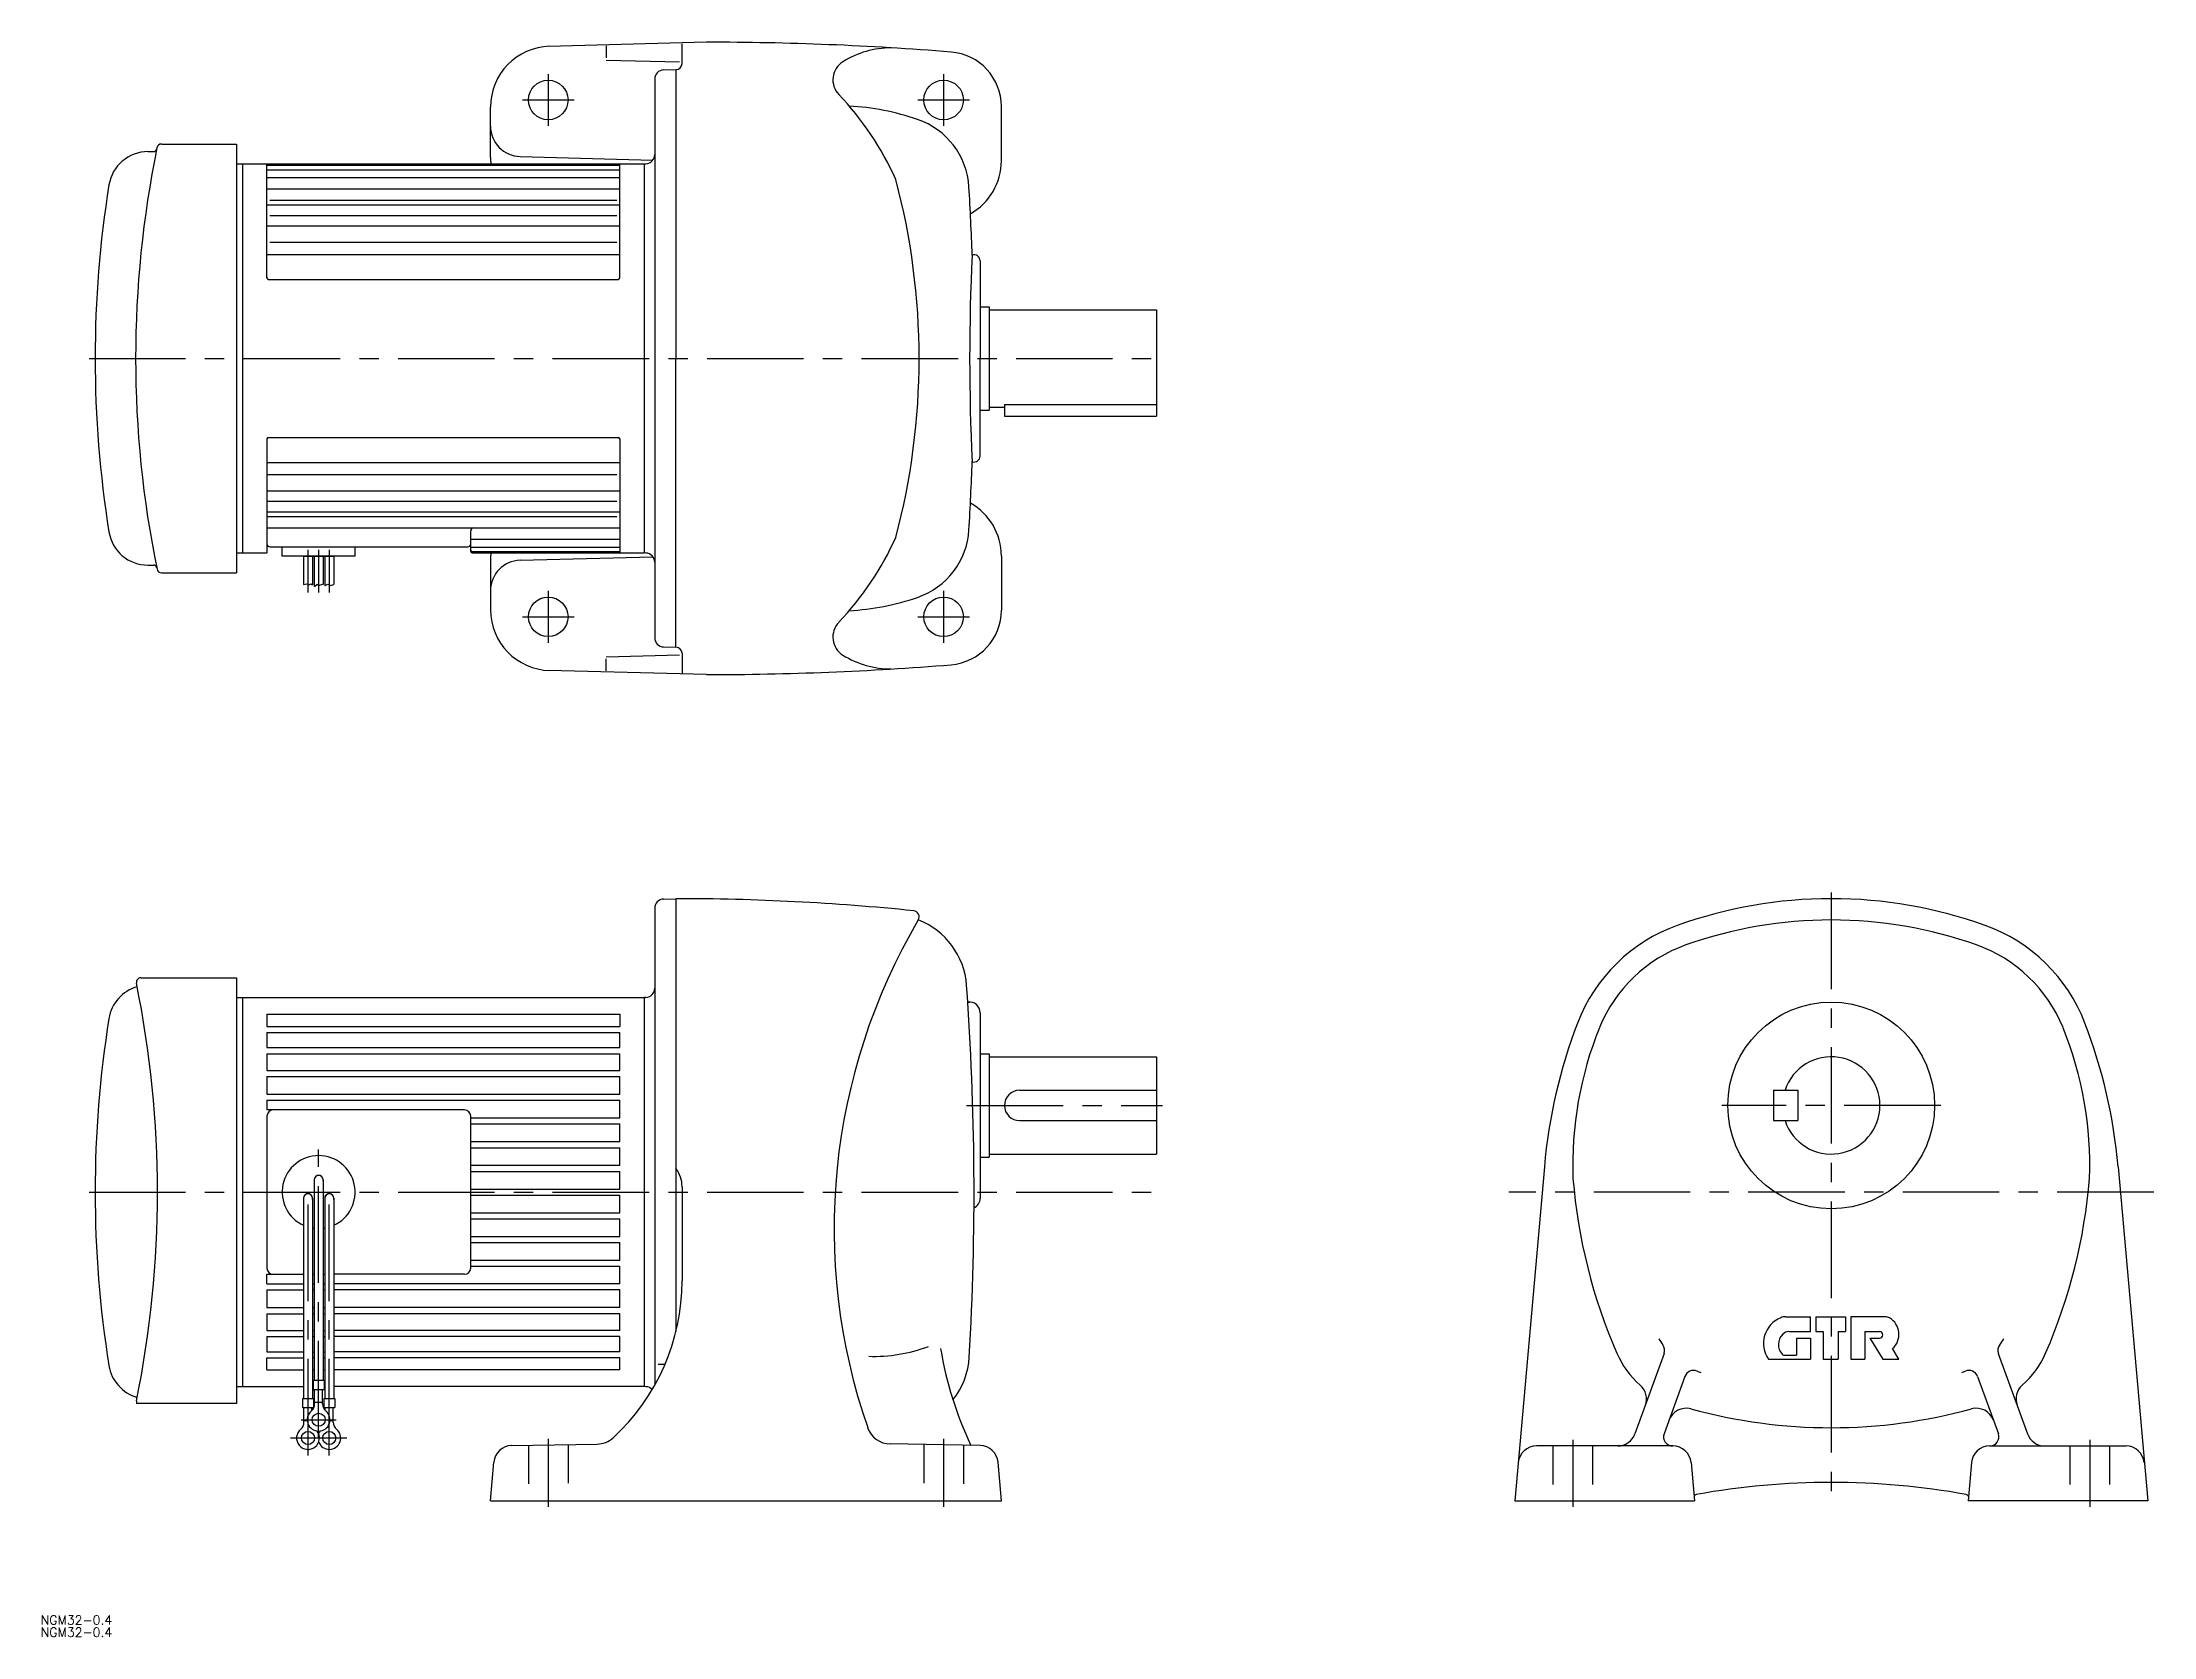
# Model space of a CAD drawing. Extents: x -588 to 106, y -146 to 378.
import ezdxf

# ---------------------------------------------------------------- set-up
doc = ezdxf.new("R2010")
doc.units = 0
doc.linetypes.add('CENTER', pattern=[50.8, 31.75, -6.35, 6.35, -6.35])
doc.linetypes.add('DASHED', pattern=[19.05, 12.7, -6.35])
doc.layers.get('0').update_dxf_attribs({"linetype": 'CONTINUOUS'})
doc.layers.add('CENTER', color=1, linetype='CENTER')
doc.styles.get("Standard").update_dxf_attribs({"font": 'txt.shx', "height": 3, "bigfont": 'bigfont.shx'})

# ---------------------------------------------------------------- blocks, each defined once
blk = doc.blocks.new('*U2')
at = {"color": 7, "linetype": 'CONTINUOUS'}
blk.add_text('NGM32-0.4', height=3, dxfattribs=at).set_placement((-588.76, -142.27))
blk = doc.blocks.new('*U3')
at = {"color": 7, "linetype": 'CONTINUOUS'}
blk.add_text('NGM32-0.4', height=3, dxfattribs=at).set_placement((-588.76, -146.27))

msp = doc.modelspace()

# ---------------------------------------------------------------- linework, layer by layer
at = {"color": 7, "linetype": 'CONTINUOUS'}
for p, q in [((-369.86, 378.21), (-421.86, 376.85)), ((-402.86, 377.02), (-402.86, 373.02)), ((-377.86, 371.21), (-377.86, 377.71)), ((-402.86, 372.34), (-378.66, 371.71)), ((-383.94, 369.1), (-379.86, 369.21)), ((-379.86, 369.21), (-379.86, 274.21)), ((-386.86, 366.1), (-386.86, 182.31)), ((-440.86, 340.34), (-440.86, 356.87)), ((-272.86, 339.21), (-272.86, 357.03)), ((-553.48, 342.21), (-551.59, 342.21)), ((-548.96, 344.71), (-524.36, 344.71)), ((-524.36, 344.71), (-524.36, 203.71)), ((-431.13, 340.6), (-387.44, 339.46)), ((-524.36, 338.21), (-390.36, 338.21)), ((-522.36, 338.21), (-522.36, 210.21)), ((-514.36, 300.71), (-514.36, 338.21)), ((-514.36, 337.73), (-398.36, 337.73)), ((-514.36, 336.25), (-398.36, 336.25)), ((-514.36, 333.7), (-398.36, 333.7)), ((-398.36, 300.71), (-398.36, 338.21)), ((-390.36, 338.21), (-389.76, 338.23)), ((-390.36, 338.21), (-390.36, 210.21)), ((-514.36, 329.94), (-398.36, 329.94)), ((-514.36, 324.69), (-398.36, 324.69)), ((-513.36, 326.22), (-399.36, 326.22)), ((-513.36, 321.21), (-399.36, 321.21)), ((-514.36, 317.78), (-398.36, 317.78)), ((-514.36, 308.43), (-398.36, 308.43)), ((-513.36, 312.39), (-399.36, 312.39)), ((-279.86, 306.28), (-279.86, 274.21)), ((-513.86, 300.21), (-398.86, 300.21)), ((-279.86, 291.21), (-276.86, 291.21)), ((-276.86, 291.21), (-276.86, 257.21)), ((-276.86, 290.21), (-221.86, 290.21)), ((-221.86, 290.21), (-221.86, 255.21)), ((-379.86, 179.21), (-379.86, 274.21)), ((-279.86, 242.13), (-279.86, 274.21)), ((-279.86, 257.21), (-276.86, 257.21)), ((-276.86, 258.21), (-271.86, 258.21)), ((-271.86, 259.01), (-221.86, 259.01)), ((-271.86, 259.01), (-271.86, 255.21)), ((-271.86, 255.21), (-221.86, 255.21)), ((-514.36, 247.71), (-514.36, 210.21)), ((-513.86, 248.21), (-398.86, 248.21)), ((-398.36, 247.71), (-398.36, 210.21)), ((-514.36, 239.99), (-398.36, 239.99)), ((-514.36, 236.03), (-399.36, 236.03)), ((-514.36, 230.64), (-398.36, 230.64)), ((-514.36, 227.21), (-399.36, 227.21)), ((-514.36, 223.73), (-398.36, 223.73)), ((-514.36, 222.2), (-399.36, 222.2)), ((-514.36, 218.47), (-398.36, 218.47)), ((-447.36, 210.71), (-447.36, 217.47)), ((-524.36, 210.21), (-514.36, 210.21)), ((-513.36, 212.21), (-448.36, 212.21)), ((-509.37, 209.21), (-509.37, 212.21)), ((-485.36, 209.21), (-509.37, 209.21)), ((-502.31, 209.21), (-502.31, 199.85)), ((-502.31, 209.21), (-492.42, 209.21)), ((-499.42, 209.21), (-499.42, 199.72)), ((-498.81, 209.21), (-498.81, 199.32)), ((-495.92, 209.21), (-495.92, 199.84)), ((-495.31, 209.21), (-495.31, 199.51)), ((-492.42, 209.21), (-492.42, 199.86)), ((-485.36, 209.21), (-485.36, 212.21)), ((-447.36, 214.71), (-398.36, 214.71)), ((-447.36, 212.17), (-398.36, 212.17)), ((-446.86, 210.69), (-398.36, 210.69)), ((-446.86, 210.21), (-390.36, 210.21)), ((-431.13, 207.81), (-387.44, 208.96)), ((-389.76, 210.19), (-390.36, 210.21)), ((-272.86, 209.21), (-272.86, 191.39)), ((-553.48, 206.21), (-551.59, 206.21)), ((-549.04, 203.71), (-524.36, 203.71)), ((-440.86, 208.08), (-440.86, 191.55)), ((-402.86, 176.07), (-378.66, 176.71)), ((-402.86, 171.4), (-402.86, 175.4)), ((-383.94, 179.32), (-379.86, 179.21)), ((-377.86, 177.21), (-377.86, 170.71)), ((-369.86, 170.21), (-421.86, 171.57)), ((-386.86, 93.39), (-386.86, -63.52)), ((-383.94, 96.39), (-379.86, 96.5)), ((-379.86, 96.5), (-379.87, -45.83)), ((-555.8, 70.5), (-524.36, 70.5)), ((-524.36, 70.5), (-524.36, -69.5)), ((-524.36, 64), (-390.36, 64)), ((-522.36, 64), (-522.36, -64)), ((-389.76, 64.02), (-390.36, 64)), ((-390.36, 64), (-390.36, -64)), ((-283.92, 62.5), (-283.36, 62.5)), ((-514.36, 58.48), (-398.36, 58.48)), ((-514.36, 58.48), (-514.36, 54.5)), ((-398.36, 58.48), (-398.36, 54.5)), ((-279.86, 59), (-279.86, -2)), ((-514.36, 54.5), (-398.36, 54.5)), ((-514.36, 52.5), (-514.36, 47.5)), ((-514.36, 52.5), (-398.36, 52.5)), ((-398.36, 47.5), (-398.36, 52.5)), ((-514.36, 47.5), (-398.36, 47.5)), ((-514.36, 45.5), (-514.36, 40)), ((-514.36, 45.5), (-398.36, 45.5)), ((-398.36, 40), (-398.36, 45.5)), ((-279.86, 45.5), (-276.86, 45.5)), ((-276.86, 45.5), (-276.86, 11.5)), ((-276.86, 44.5), (-221.86, 44.5)), ((-221.86, 44.5), (-221.86, 12.5)), ((-514.36, 40), (-398.36, 40)), ((-514.36, 38), (-514.36, 32.2)), ((-514.36, 38), (-398.36, 38)), ((-398.36, 32.2), (-398.36, 38)), ((-514.36, 32.2), (-398.36, 32.2)), ((-514.36, 30.2), (-514.36, 27)), ((-514.36, 30.2), (-398.36, 30.2)), ((-398.36, 24.4), (-398.36, 30.2)), ((-266.86, 33.5), (-221.86, 33.5)), ((-19, 33.5), (-19, 23.5)), ((-19, 33.5), (-11, 33.5)), ((-11, 33.5), (-11, 23.5)), ((-449.36, 27), (-514.36, 27)), ((-514.36, 25), (-514.36, -25)), ((-447.36, -25), (-447.36, 25)), ((-447.36, 24.4), (-398.36, 24.4)), ((-447.36, 22.4), (-398.36, 22.4)), ((-398.36, 16.6), (-398.36, 22.4)), ((-266.86, 23.5), (-221.86, 23.5)), ((-19, 23.5), (-11, 23.5)), ((-447.36, 16.6), (-398.36, 16.6)), ((-447.36, 14.6), (-398.36, 14.6)), ((-398.36, 8.8), (-398.36, 14.6)), ((-447.36, 8.8), (-398.36, 8.8)), ((-279.86, 11.5), (-276.86, 11.5)), ((-276.86, 12.5), (-221.86, 12.5)), ((-94.33, 8.35), (-104.05, -101.5)), ((94.33, 8.35), (104.05, -101.5)), ((-498.81, 4), (-498.81, -61.88)), ((-495.92, 4), (-495.92, -61.88)), ((-447.36, 6.8), (-398.36, 6.8)), ((-447.36, 1), (-398.36, 1)), ((-398.36, 1), (-398.36, 6.8)), ((-377.86, 1.76), (-377.86, -29.22)), ((-502.31, -2), (-502.31, -67.88)), ((-499.42, -2), (-499.42, -67.88)), ((-495.31, -2), (-495.31, -67.88)), ((-492.42, -2), (-492.42, -67.88)), ((-447.36, -1), (-398.36, -1)), ((-447.36, -6.8), (-398.36, -6.8)), ((-398.36, -6.8), (-398.36, -1)), ((-447.36, -8.8), (-398.36, -8.8)), ((-398.36, -14.6), (-398.36, -8.8)), ((-447.36, -14.6), (-398.36, -14.6)), ((-447.36, -16.6), (-398.36, -16.6)), ((-398.36, -22.4), (-398.36, -16.6)), ((-514.36, -27), (-502.31, -27)), ((-514.36, -30.2), (-514.36, -27)), ((-499.42, -27), (-498.81, -27)), ((-495.92, -27), (-495.31, -27)), ((-449.36, -27), (-492.42, -27)), ((-447.36, -22.4), (-398.36, -22.4)), ((-447.36, -24.4), (-398.36, -24.4)), ((-398.36, -30.2), (-398.36, -24.4)), ((-514.36, -30.2), (-502.31, -30.2)), ((-514.36, -32.2), (-514.36, -38)), ((-514.36, -32.2), (-502.31, -32.2)), ((-499.42, -30.2), (-498.81, -30.2)), ((-499.42, -32.2), (-498.81, -32.2)), ((-495.92, -30.2), (-495.31, -30.2)), ((-495.92, -32.2), (-495.31, -32.2)), ((-398.36, -30.2), (-492.42, -30.2)), ((-398.36, -32.2), (-492.42, -32.2)), ((-398.36, -38), (-398.36, -32.2)), ((-514.36, -38), (-502.31, -38)), ((-514.36, -40), (-514.36, -45.5)), ((-514.36, -40), (-502.31, -40)), ((-499.42, -38), (-498.81, -38)), ((-499.42, -40), (-498.81, -40)), ((-495.92, -38), (-495.31, -38)), ((-495.92, -40), (-495.31, -40)), ((-398.36, -38), (-492.42, -38)), ((-398.36, -40), (-492.42, -40)), ((-398.36, -45.5), (-398.36, -40)), ((-15.02, -41), (-6.86, -41)), ((-6.86, -45.9), (-6.86, -41)), ((-5.11, -41), (-5.11, -45.9)), ((-5.11, -41), (4.69, -41)), ((4.69, -41), (4.69, -45.9)), ((6.44, -41), (6.44, -55)), ((17.76, -41), (6.44, -41)), ((-514.36, -45.5), (-502.31, -45.5)), ((-514.36, -47.5), (-514.36, -52.5)), ((-514.36, -47.5), (-502.31, -47.5)), ((-499.42, -45.5), (-498.81, -45.5)), ((-499.42, -47.5), (-498.81, -47.5)), ((-495.92, -45.5), (-495.31, -45.5)), ((-495.92, -47.5), (-495.31, -47.5)), ((-398.36, -45.5), (-492.42, -45.5)), ((-398.36, -47.5), (-492.42, -47.5)), ((-398.36, -52.5), (-398.36, -47.5)), ((-13.96, -45.9), (-6.86, -45.9)), ((-11.41, -48), (-6.86, -48)), ((-11.41, -48), (-11.41, -53.6)), ((-6.86, -48), (-6.86, -55)), ((-5.11, -45.9), (-2.66, -45.9)), ((-2.66, -45.9), (-2.66, -55)), ((2.24, -45.9), (2.24, -55)), ((2.24, -45.9), (4.69, -45.9)), ((10.99, -45.9), (10.99, -55)), ((10.99, -45.9), (15.89, -45.9)), ((12.74, -48), (16.94, -55)), ((12.74, -48), (15.89, -48)), ((-514.36, -52.5), (-502.31, -52.5)), ((-514.36, -58.48), (-514.36, -54.5)), ((-514.36, -54.5), (-502.31, -54.5)), ((-499.42, -52.5), (-498.81, -52.5)), ((-499.42, -54.5), (-498.81, -54.5)), ((-495.92, -52.5), (-495.31, -52.5)), ((-495.92, -54.5), (-495.31, -54.5)), ((-398.36, -52.5), (-492.42, -52.5)), ((-398.36, -54.5), (-492.42, -54.5)), ((-398.36, -58.48), (-398.36, -54.5)), ((-54.94, -53.1), (-64.56, -79.55)), ((-20.58, -55), (-6.86, -55)), ((-15.65, -53.6), (-11.41, -53.6)), ((-2.66, -55), (2.24, -55)), ((6.44, -55), (10.99, -55)), ((16.94, -55), (22.26, -55)), ((22.26, -55), (20.16, -51.5)), ((54.94, -53.1), (64.56, -79.55)), ((-514.36, -58.48), (-502.31, -58.48)), ((-499.42, -58.48), (-498.81, -58.48)), ((-499.18, -61.88), (-499.18, -64.88)), ((-499.18, -61.88), (-495.55, -61.88)), ((-495.92, -58.48), (-495.31, -58.48)), ((-495.55, -61.88), (-495.55, -64.88)), ((-398.36, -58.48), (-492.42, -58.48)), ((-383.51, -56.68), (-385.71, -56.68)), ((-48.1, -60.65), (-54.96, -79.47)), ((48.1, -60.65), (54.96, -79.47)), ((-524.36, -64), (-502.31, -64)), ((-502.68, -67.88), (-502.68, -70.88)), ((-502.68, -67.88), (-499.05, -67.88)), ((-499.42, -64), (-499.18, -64)), ((-499.18, -64.88), (-495.55, -64.88)), ((-499.05, -67.88), (-499.05, -70.88)), ((-498.68, -69.68), (-498.68, -64.88)), ((-498.68, -69.08), (-496.05, -69.08)), ((-496.05, -69.68), (-496.05, -64.88)), ((-495.68, -67.88), (-495.68, -70.88)), ((-495.68, -67.88), (-492.05, -67.88)), ((-495.55, -64), (-495.31, -64)), ((-390.36, -64), (-492.42, -64)), ((-492.05, -67.88), (-492.05, -70.88)), ((-389.76, -64.02), (-390.36, -64)), ((-524.36, -69.5), (-557.22, -69.5)), ((-502.68, -70.88), (-499.05, -70.88)), ((-502.18, -75.68), (-502.18, -70.88)), ((-502.18, -75.08), (-501.11, -75.08)), ((-499.55, -71.8), (-499.55, -70.88)), ((-495.68, -70.88), (-492.05, -70.88)), ((-495.18, -71.8), (-495.18, -70.88)), ((-493.62, -75.08), (-492.55, -75.08)), ((-492.55, -75.68), (-492.55, -70.88)), ((-433.89, -83.38), (-405.8, -82.89)), ((-279.84, -83.38), (-309.42, -82.86)), ((-440.86, -101.5), (-439.76, -88.85)), ((-272.86, -101.5), (-273.97, -88.85)), ((-52.08, -83.5), (-96.92, -83.5)), ((-46.1, -88.98), (-45.01, -101.5)), ((46.1, -88.98), (45.01, -101.5)), ((52.08, -83.5), (96.92, -83.5)), ((-440.86, -101.5), (-272.86, -101.5)), ((-104.05, -101.5), (-45.01, -101.5)), ((104.05, -101.5), (45.01, -101.5))]:
    msp.add_line(p, q, dxfattribs=at)
at = {"color": 3, "linetype": 'CONTINUOUS'}
for p, q in [((-502.31, 199.85), (-501.24, 200.05)), ((-501.24, 200.05), (-500.62, 199.74)), ((-500.62, 199.74), (-499.93, 200.05)), ((-499.93, 200.05), (-499.42, 199.72)), ((-498.81, 199.32), (-498.69, 199.24)), ((-498.69, 199.24), (-497.8, 199.93)), ((-497.8, 199.93), (-497.14, 199.47)), ((-497.14, 199.47), (-496.17, 199.97)), ((-496.17, 199.97), (-495.92, 199.84)), ((-495.31, 199.51), (-495.24, 199.47)), ((-495.24, 199.47), (-494.39, 199.97)), ((-494.39, 199.97), (-493.5, 199.55)), ((-493.5, 199.55), (-492.42, 199.86))]:
    msp.add_line(p, q, dxfattribs=at)
at = {"color": 3, "linetype": 'DASHED'}
for p, q in [((-428.36, -83.28), (-428.36, -101.5)), ((-415.36, -83.05), (-415.36, -101.5)), ((-298.36, -83.06), (-298.36, -101.5)), ((-285.36, -83.28), (-285.36, -101.5)), ((-91.5, -83.5), (-91.5, -101.5)), ((-78.5, -83.5), (-78.5, -101.5)), ((78.5, -83.5), (78.5, -101.5)), ((91.5, -83.5), (91.5, -101.5))]:
    msp.add_line(p, q, dxfattribs=at)
at = {"color": 7, "linetype": 'CONTINUOUS'}
for centre, radius in [((-421.86, 359.21), 6.5), ((-291.86, 359.21), 6.5), ((-421.86, 189.21), 6.5), ((-291.86, 189.21), 6.5), ((0, 28.5), 34), ((-497.36, -74.88), 2.15), ((-500.86, -80.88), 2.15), ((-493.86, -80.88), 2.15)]:
    msp.add_circle(centre, radius, dxfattribs=at)
for centre, radius, start, end in [((-420.86, 356.87), 20, 91.49951, 180), ((-369.86, -621.79), 1000, 85.38559, 90), ((-309.06, 346.36), 30, 90, 122.06911), ((-290.86, 357.03), 18, 0, 85.38541), ((-383.86, 366.1), 3, 91.5, 180), ((-379.86, 371.21), 2, 270, 0), ((-321.27, 365.85), 7, 122.0695, 223.5826), ((-398.78, 292.08), 100, 24.2009, 43.58261), ((-327.86, 272.36), 85, 71.1683, 86.65051), ((-430.86, 350.6), 10, 180, 268.49986), ((-308.5, 329.15), 25, 3.40479, 71.1683), ((-553.48, 329.21), 13, 90, 170.88091), ((-212.54, 274.21), 345, 168.42551, 191.5883), ((-551.59, 343.21), 1, 270, 348.49719), ((-548.96, 343.11), 1.6, 166.95531, 168.426), ((-549.04, 343.21), 1.5, 88.47865, 169.9736), ((-548.96, 343.11), 1.6, 90, 91.49703), ((-420.86, 340.34), 20, 180, 186.12241), ((-389.86, 341.23), 3, 271.99387, 0), ((-292.87, 339.21), 20, 299.36969, 0), ((-210.86, 274.21), 360, 170.88049, 180), ((-529.91, 274.21), 230, 0, 14.82932), ((-1231.86, 274.21), 950, 2.04905, 3.40494), ((416.7, 274.23), 700, 177.2195, 182.7823), ((-281.87, 306.28), 2, 0, 107.6734), ((-513.86, 300.71), 0.5, 180, 270), ((-398.86, 300.71), 0.5, 270, 0), ((-210.86, 274.21), 360, 180, 189.12019), ((-529.91, 274.21), 230, 345.17068, 0), ((-513.86, 247.71), 0.5, 90, 180), ((-398.86, 247.71), 0.5, 0, 90), ((-1231.86, 274.21), 950, 356.59509, 357.95129), ((-281.87, 242.13), 2, 252.3303, 0), ((-292.87, 209.21), 20, 0, 60.63054), ((-553.48, 219.21), 13, 189.11909, 270), ((-446.36, 217.47), 1, 90, 180), ((-398.78, 256.34), 100, 316.41739, 335.7991), ((-308.5, 219.27), 25, 288.8317, 356.59521), ((-513.36, 213.21), 1, 180, 270), ((-448.36, 213.21), 1, 270, 0), ((-446.86, 211.19), 0.5, 180, 270), ((-446.86, 210.71), 0.5, 180, 270), ((-420.86, 208.08), 20, 173.87759, 180), ((-389.86, 207.19), 3, 0, 88.00011), ((-551.59, 205.21), 1, 11.5028, 90), ((-548.96, 205.31), 1.6, 191.574, 193.04469), ((-549.04, 205.21), 1.5, 191.58791, 270), ((-430.86, 197.82), 10, 91.50014, 180), ((-327.86, 276.06), 85, 273.34949, 288.8317), ((-420.86, 191.55), 20, 180, 268.50049), ((-290.86, 191.39), 18, 274.61459, 0), ((-383.86, 182.31), 3, 180, 268.5), ((-321.27, 182.57), 7, 136.4174, 237.9305), ((-379.86, 177.21), 2, 0, 90), ((-309.06, 202.06), 30, 237.93089, 270), ((-369.86, 1170.21), 1000, 270, 274.61441), ((-383.86, 93.39), 3, 91.50001, 180), ((-379.87, -673.5), 770, 84.17396, 89.99989), ((-301.91, 90.53), 2, 329.49704, 84.17427), ((0, -53.5), 150, 90, 109.7227), ((0, -53.5), 150, 70.2773, 90), ((-127.86, -12), 200, 149.4966, 199.1118), ((-309.24, 66.21), 25, 4.1051, 68.77027), ((-32.06, 35.93), 55, 109.7229, 159.03979), ((0, -53.5), 143, 90, 109.5103), ((0, -53.5), 143, 70.4897, 90), ((32.06, 35.93), 55, 20.96017, 70.27705), ((-31.73, 36.05), 48, 109.5106, 157.9371), ((31.73, 36.05), 48, 22.06285, 70.48943), ((-555.8, 69), 1.5, 90, 191.4865), ((-553.47, 55.03), 13, 105.915, 170.8757), ((-895.36, 0), 345, 348.51367, 11.48632), ((-389.86, 67.02), 3, 272.00002, 0), ((-1231.86, 0), 950, 356.72662, 4.1049), ((-283.36, 59), 3.5, 0, 99.129), ((-210.86, 0), 360, 170.8754, 189.1246), ((80, -7), 175, 159.0396, 174.9671), ((-80, -7), 175, 5.03285, 20.96045), ((35, 9), 120, 157.93691, 182.1427), ((-35, 9), 120, 357.85706, 22.06308), ((0, 28.5), 16, 198.21001, 161.78999), ((-266.86, 28.5), 5, 90, 270), ((-512.36, 25), 2, 90, 180), ((-449.36, 25), 2, 0, 90), ((-497.36, 0), 12, 294.33575, 245.66409), ((-387.86, 1.76), 10, 0, 36.87105), ((-497.36, 4), 1.5, 344.43631, 195.56351), ((-497.36, 4), 1.45, 0, 180), ((94.5, 19), 180, 184.61639, 203.57091), ((-94.5, 19), 180, 336.42914, 355.38362), ((-500.86, -2), 1.5, 344.43631, 195.56351), ((-500.86, -2), 1.45, 0, 180), ((-493.86, -2), 1.5, 344.43631, 195.56351), ((-493.86, -2), 1.45, 0, 180), ((-283.36, -2), 3.5, 295.12299, 0), ((-497.36, 0), 12, 260.13931, 263.08359), ((-497.36, 0), 12, 276.91611, 279.8605), ((-512.36, -25), 2, 180, 270), ((-449.36, -25), 2, 270, 0), ((-447.86, -29.22), 70, 312.5549, 359.99991), ((-13.16, -49.73), 9.1, 112.3525, 215.3745), ((-15.02, -45.2), 4.2, 90, 112.3527), ((17.76, -43.8), 2.8, 59.1331, 90), ((15.96, -46.8), 6.3, 311.81042, 59.13299), ((-33.39, -33.31), 27.76, 212.741, 217.60249), ((-12.46, -50.17), 4.9, 135.5461, 220.52901), ((-13.96, -48.7), 2.8, 90, 135.5462), ((15.89, -46.95), 1.05, 270, 90), ((33.39, -33.31), 27.76, 322.39752, 327.25899), ((-314.69, -4.04), 50, 267.92081, 290.9223), ((-174.49, -31.79), 120, 189.45351, 205.4333), ((-308.37, -52.82), 25, 321.57581, 356.72681), ((-42.99, -40.98), 30, 203.57069, 228.6871), ((-57.76, -52.08), 3, 340.00073, 37.60263), ((-15.65, -52.9), 0.7, 220.5302, 270), ((57.76, -52.08), 3, 142.3974, 199.9993), ((42.99, -40.98), 30, 311.31294, 336.42931), ((-553.47, -55.03), 13, 189.1246, 254.0854), ((-45.29, -61.67), 3, 67.24063, 160.00059), ((-33.39, -33.31), 27.76, 247.2408, 249.9966), ((33.39, -33.31), 27.76, 290.00339, 292.75925), ((45.29, -61.67), 3, 19.99937, 112.7594), ((-555.8, -69), 1.5, 168.51379, 199.47041), ((-389.86, -67.02), 3, 43.25044, 87.99998), ((-66.75, -68.02), 6, 340.00043, 48.68674), ((66.75, -68.02), 6, 131.31329, 199.9996), ((-505.18, -75.68), 3, 309.73639, 0), ((-497.36, -74.88), 3.75, 129.73689, 50.26337), ((-501.68, -69.68), 3, 309.73639, 0), ((-493.05, -69.68), 3, 180, 230.26331), ((-489.55, -75.68), 3, 180, 230.26331), ((-47.71, -77.1), 6, 74.71732, 160.00059), ((0, 97.5), 175, 254.7175, 270), ((0, 97.5), 175, 270, 285.28271), ((47.71, -77.1), 6, 19.9994, 105.2827), ((-500.86, -80.88), 3.75, 129.73689, 37.58773), ((-493.86, -80.88), 3.75, 201.0318, 50.26337), ((-493.86, -80.88), 3.75, 142.4118, 158.9677), ((-405.93, -74.89), 8, 271.00009, 312.55469), ((-309.28, -74.86), 8, 199.11169, 269.00061), ((-70.2, -77.5), 6, 270, 339.9996), ((-52.14, -80.5), 3, 160.00059, 270), ((52.14, -80.5), 3, 270, 19.9994), ((70.2, -77.5), 6, 199.9998, 270), ((-433.78, -89.38), 6, 91.00001, 174.99989), ((-279.95, -89.38), 6, 5.00061, 89.00027), ((-96.92, -89.5), 6, 90, 174.9671), ((-52.08, -89.5), 6, 5.00031, 90), ((52.08, -89.5), 6, 90, 175.00011), ((96.92, -89.5), 6, 5.03294, 90), ((0, -345.5), 250, 79.77888, 100.2211), ((-44.18, -100.45), 1, 100.2202, 160.7677), ((44.18, -100.45), 1, 19.08521, 79.77983)]:
    msp.add_arc(centre, radius, start, end, dxfattribs=at)
at = {"layer": 'CENTER', "color": 1, "linetype": 'CENTER'}
for p, q in [((-421.86, 367.71), (-421.86, 350.71)), ((-291.86, 367.71), (-291.86, 350.71)), ((-430.36, 359.21), (-413.36, 359.21)), ((-300.36, 359.21), (-283.36, 359.21)), ((-572.86, 274.21), (-219.86, 274.21)), ((-500.87, 211.21), (-500.87, 197.24)), ((-497.36, 211.21), (-497.36, 197.24)), ((-493.86, 211.21), (-493.86, 197.24)), ((-421.86, 197.71), (-421.86, 180.71)), ((-291.86, 197.71), (-291.86, 180.71)), ((-430.36, 189.21), (-413.36, 189.21)), ((-300.36, 189.21), (-283.36, 189.21)), ((0, 98.5), (0, -103.5)), ((-284.29, 28.5), (-219.86, 28.5)), ((36, 28.5), (-36, 28.5)), ((-497.36, -80.63), (-497.36, 14)), ((-572.86, 0), (-219.86, 0)), ((-500.86, -86.63), (-500.86, 1.5)), ((-493.86, -86.63), (-493.86, 1.5)), ((106.05, 0), (-106.05, 0)), ((-503.11, -74.88), (-491.61, -74.88)), ((-506.61, -80.88), (-488.11, -80.88)), ((-421.86, -81.17), (-421.86, -103.5)), ((-291.86, -81.17), (-291.86, -103.5)), ((-85, -81.5), (-85, -103.5)), ((85, -81.5), (85, -103.5))]:
    msp.add_line(p, q, dxfattribs=at)

# ---------------------------------------------------------------- block references
at = {"color": 7, "linetype": 'CONTINUOUS'}
for name in ['*U2', '*U3']:
    msp.add_blockref(name, (0, 0), dxfattribs=at)

doc.saveas('drawing.dxf')
